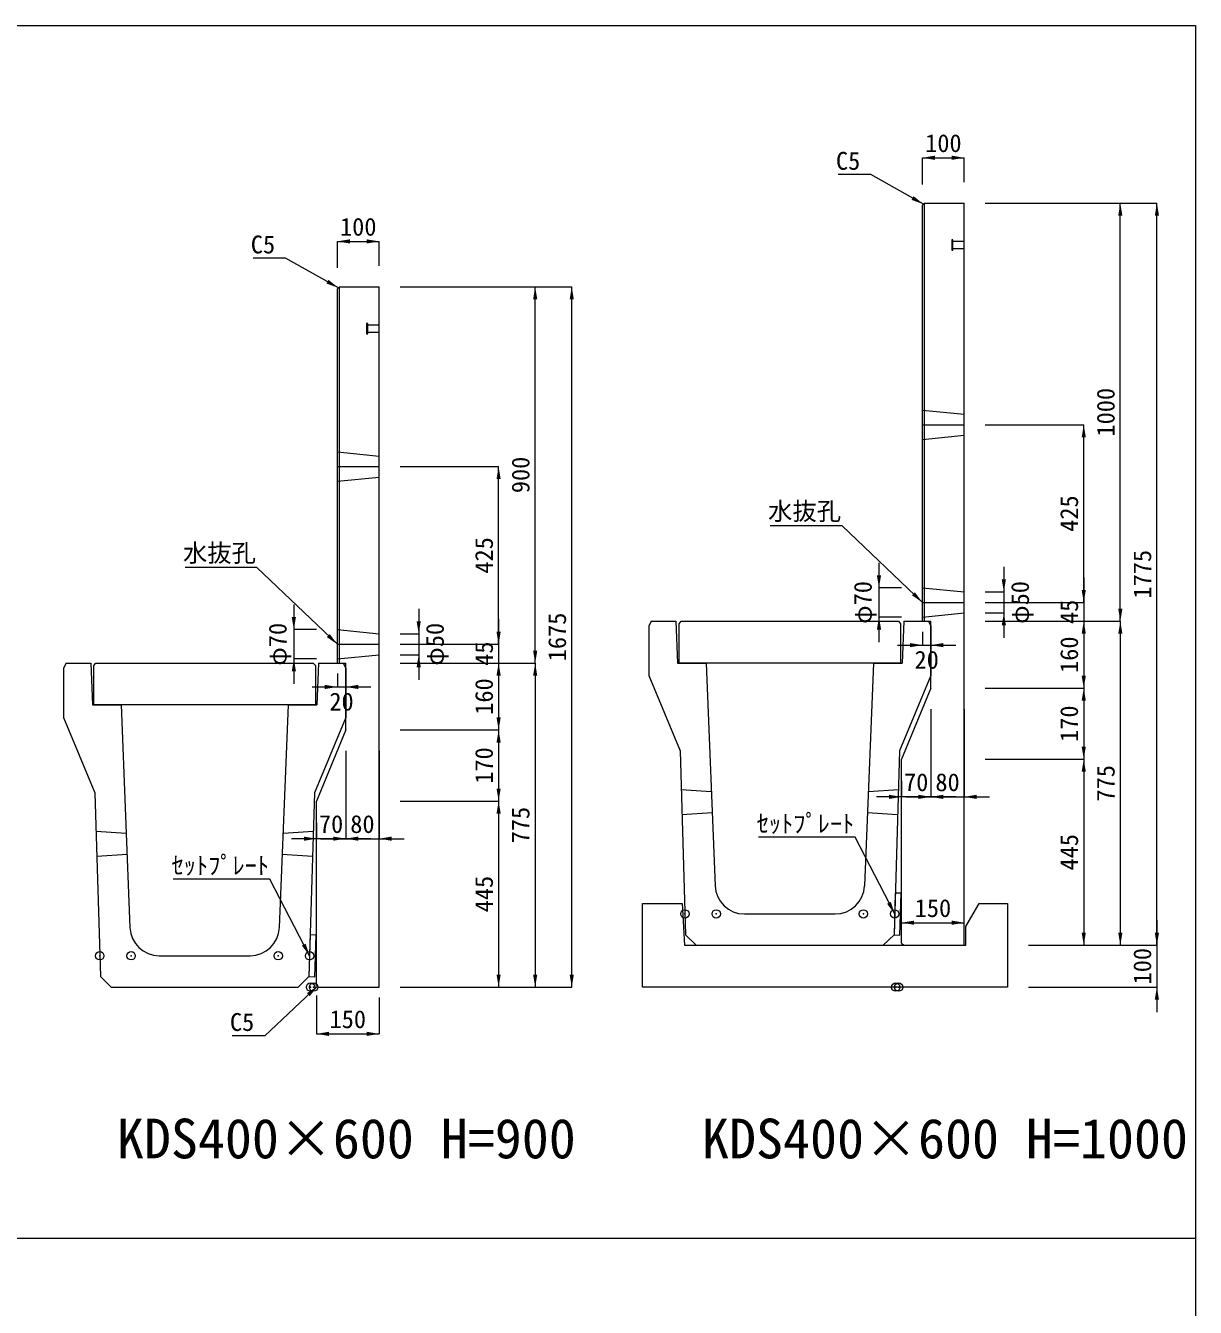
# Model space of a CAD drawing. Units: millimetres at full size, sheet at 1:40. Extents: x 172874 to 199766, y 869448 to 902797.
# Drawn here: x 182475 to 185274, y 881483 to 884548 of the extents above; entities that cross this region are included whole.
import ezdxf
from ezdxf.enums import TextEntityAlignment as Align

# ---------------------------------------------------------------- set-up
doc = ezdxf.new("R2010")
doc.units = ezdxf.units.MM
doc.header["$LTSCALE"] = 40
doc.header["$PDMODE"] = 32
doc.header["$PDSIZE"] = 20
for name, pattern in [('DASHED', [7.5, 6, -1.5]), ('USER1', [28.575, 19.05, -3.175, 3.175, -3.175]), ('USER2', [4.7625, 3.175, -1.5875]), ('USER3', [1.35, 0.75, -0.6])]:
    doc.linetypes.add(name, pattern=pattern)
for name, color, linetype, lineweight in [('セットプレート', 3, 'Continuous', 13), ('パネックスKDS', 2, 'Continuous', 13), ('図枠', 5, 'Continuous', 13), ('基礎ブロック', 2, 'Continuous', 13), ('寸法線', 7, 'Continuous', 13), ('引出線', 4, 'Continuous', 13), ('本体', 2, 'Continuous', 13), ('補助線', 8, 'Continuous', 13), ('ｲﾝｻｰﾄ', 3, 'USER3', 5)]:
    doc.layers.add(name, color=color, linetype=linetype, lineweight=lineweight)
doc.layers.add('文字', color=7, linetype='Continuous')
doc.styles.add('ＭＳ ゴシック', font='')
doc.styles.get('ＭＳ ゴシック').set_extended_font_data('MS Gothic')

# ---------------------------------------------------------------- blocks, each defined once
blk = doc.blocks.new('filled_arrow')
at = {"color": 0, "linetype": 'Continuous', "lineweight": -2}
blk.add_solid([(7.5, 1.25), (0, 0), (7.5, -1.25)], dxfattribs=at)

msp = doc.modelspace()

# ---------------------------------------------------------------- linework, layer by layer
at = {"layer": 'セットプレート'}
for points in [[(184553.32, 882373.72), (184567.31, 882373.31), (184570.26, 882473.26), (184556.26, 882473.68)], [(183153.32, 882273.72), (183167.31, 882273.31), (183170.26, 882373.26), (183156.26, 882373.68)]]:
    msp.add_lwpolyline(points, close=True, dxfattribs=at)
at = {"layer": 'パネックスKDS'}
for p, q in [((184621.29, 884118.73), (184626.29, 884123.73)), ((184621.29, 883123.73), (184621.29, 884118.73)), ((184626.29, 884123.73), (184721.29, 884123.73)), ((184721.29, 882348.73), (184721.29, 884123.73)), ((183221.29, 883918.73), (183226.29, 883923.73)), ((183221.29, 883023.73), (183221.29, 883918.73)), ((183226.29, 883923.73), (183321.29, 883923.73)), ((183321.29, 882248.73), (183321.29, 883923.73)), ((184621.29, 883123.73), (184641.29, 883123.73)), ((184641.29, 882963.73), (184641.29, 883123.73)), ((183221.29, 883023.73), (183241.29, 883023.73)), ((183241.29, 882863.73), (183241.29, 883023.73)), ((184641.29, 882963.73), (184571.29, 882793.73)), ((183241.29, 882863.73), (183171.29, 882693.73)), ((184571.29, 882353.73), (184571.29, 882793.73)), ((183171.29, 882253.73), (183171.29, 882693.73)), ((184571.29, 882353.73), (184576.29, 882348.73)), ((184576.29, 882348.73), (184721.29, 882348.73)), ((183171.29, 882253.73), (183176.29, 882248.73)), ((183176.29, 882248.73), (183321.29, 882248.73))]:
    msp.add_line(p, q, dxfattribs=at)
at = {"layer": 'パネックスKDS', "lineweight": 5}
for p, q in [((184626.29, 883123.73), (184626.29, 884123.73)), ((183226.29, 883023.73), (183226.29, 883923.73))]:
    msp.add_line(p, q, dxfattribs=at)
at = {"layer": 'パネックスKDS', "linetype": 'DASHED', "lineweight": 9}
for p, q in [((184621.29, 883628.73), (184721.29, 883618.73)), ((184621.29, 883558.73), (184721.29, 883568.73)), ((183221.29, 883528.73), (183321.29, 883518.73)), ((183221.29, 883458.73), (183321.29, 883468.73)), ((184621.29, 883203.73), (184721.29, 883193.73)), ((184621.29, 883133.73), (184721.29, 883143.73)), ((183221.29, 883103.73), (183321.29, 883093.73)), ((183221.29, 883033.73), (183321.29, 883043.73))]:
    msp.add_line(p, q, dxfattribs=at)
at = {"layer": '図枠'}
for p, q in [((172874.21, 884548.33), (185274.21, 884548.33)), ((172874.21, 884548.33), (185274.21, 884548.33)), ((172874.21, 884548.33), (185274.21, 884548.33)), ((185274.21, 884548.33), (185274.21, 869448.33)), ((172874.21, 881648.33), (185274.21, 881648.33)), ((172874.21, 881648.33), (185274.21, 881648.33))]:
    msp.add_line(p, q, dxfattribs=at)
at = {"layer": '基礎ブロック'}
msp.add_lwpolyline([(183951.65, 882248.73), (183951.65, 882448.73), (184046.65, 882448.73), (184051.65, 882348.73), (184724.65, 882348.73), (184724.65, 882393.73), (184756.65, 882448.73), (184824.65, 882448.73), (184824.65, 882248.73)], close=True, dxfattribs=at)
at = {"layer": '寸法線'}
for p, q in [((184621.29, 884232.28), (184721.29, 884232.28)), ((184621.29, 884168.73), (184621.29, 884232.28)), ((184721.29, 884173.73), (184721.29, 884232.28)), ((184771.29, 884123.73), (185182.13, 884123.73)), ((184771.29, 884123.73), (185094.63, 884123.73)), ((185094.63, 883123.73), (185094.63, 884123.73)), ((185182.13, 882348.73), (185182.13, 884123.73)), ((183221.29, 884032.28), (183321.29, 884032.28)), ((183221.29, 883968.73), (183221.29, 884032.28)), ((183321.29, 883973.73), (183321.29, 884032.28)), ((183371.29, 883923.73), (183782.13, 883923.73)), ((183371.29, 883923.73), (183694.63, 883923.73)), ((183694.63, 883023.73), (183694.63, 883923.73)), ((183782.13, 882248.73), (183782.13, 883923.73)), ((184771.29, 883593.73), (185007.13, 883593.73)), ((185007.13, 883168.73), (185007.13, 883593.73)), ((183371.29, 883493.73), (183607.13, 883493.73)), ((183607.13, 883068.73), (183607.13, 883493.73)), ((184517.22, 883263.73), (184517.22, 883073.73)), ((184815.96, 883253.73), (184815.96, 883083.73)), ((185007.13, 883228.73), (185007.13, 883063.73)), ((184571.29, 883203.73), (184517.22, 883203.73)), ((183117.22, 883163.73), (183117.22, 882973.73)), ((184771.29, 883193.73), (184815.96, 883193.73)), ((184771.29, 883168.73), (185007.13, 883168.73)), ((184771.29, 883168.73), (185007.13, 883168.73)), ((183415.96, 883153.73), (183415.96, 882983.73)), ((184571.29, 883133.73), (184517.22, 883133.73)), ((184771.29, 883143.73), (184815.96, 883143.73)), ((183171.29, 883103.73), (183117.22, 883103.73)), ((183607.13, 883128.73), (183607.13, 882963.73)), ((184771.29, 883123.73), (185094.63, 883123.73)), ((184771.29, 883123.73), (185007.13, 883123.73)), ((184771.29, 883123.73), (185094.63, 883123.73)), ((184771.29, 883123.73), (185007.13, 883123.73)), ((185007.13, 883123.73), (185007.13, 882963.73)), ((185094.63, 883123.73), (185094.63, 882348.73)), ((183371.29, 883093.73), (183415.96, 883093.73)), ((184621.29, 883098.73), (184621.29, 883066.65)), ((184641.29, 883098.73), (184641.29, 883066.65)), ((183371.29, 883068.73), (183607.13, 883068.73)), ((183371.29, 883068.73), (183607.13, 883068.73)), ((183371.29, 883043.73), (183415.96, 883043.73)), ((184561.29, 883066.65), (184701.29, 883066.65)), ((183171.29, 883033.73), (183117.22, 883033.73)), ((183371.29, 883023.73), (183694.63, 883023.73)), ((183371.29, 883023.73), (183607.13, 883023.73)), ((183371.29, 883023.73), (183694.63, 883023.73)), ((183371.29, 883023.73), (183607.13, 883023.73)), ((183607.13, 883023.73), (183607.13, 882863.73)), ((183694.63, 883023.73), (183694.63, 882248.73)), ((183221.29, 882998.73), (183221.29, 882966.65)), ((183241.29, 882998.73), (183241.29, 882966.65)), ((183161.29, 882966.65), (183301.29, 882966.65)), ((184771.29, 882963.73), (185007.13, 882963.73)), ((184771.29, 882963.73), (185007.13, 882963.73)), ((185007.13, 882963.73), (185007.13, 882793.73)), ((184641.29, 882913.73), (184641.29, 882703.73)), ((184721.29, 882913.73), (184721.29, 882703.73)), ((183371.29, 882863.73), (183607.13, 882863.73)), ((183371.29, 882863.73), (183607.13, 882863.73)), ((183607.13, 882863.73), (183607.13, 882693.73)), ((183241.29, 882813.73), (183241.29, 882603.73)), ((183321.29, 882813.73), (183321.29, 882603.73)), ((184771.29, 882793.73), (185007.13, 882793.73)), ((184771.29, 882793.73), (185007.13, 882793.73)), ((185007.13, 882793.73), (185007.13, 882348.73)), ((184571.29, 882741.99), (184571.29, 882703.73)), ((184641.29, 882743.73), (184641.29, 882703.73)), ((183371.29, 882693.73), (183607.13, 882693.73)), ((183371.29, 882693.73), (183607.13, 882693.73)), ((183607.13, 882693.73), (183607.13, 882248.73)), ((184701.29, 882703.73), (184511.29, 882703.73)), ((184581.29, 882703.73), (184781.29, 882703.73)), ((183241.29, 882643.73), (183241.29, 882603.73)), ((183171.29, 882641.99), (183171.29, 882603.73)), ((183301.29, 882603.73), (183111.29, 882603.73)), ((183181.29, 882603.73), (183381.29, 882603.73)), ((184571.29, 882402.72), (184721.29, 882402.72)), ((184571.29, 882378.73), (184571.29, 882402.72)), ((184721.29, 882373.73), (184721.29, 882402.72)), ((185182.13, 882408.73), (185182.13, 882188.73)), ((184874.65, 882348.73), (185182.13, 882348.73)), ((184874.65, 882348.73), (185094.63, 882348.73)), ((184874.65, 882348.73), (185007.13, 882348.73)), ((184874.65, 882348.73), (185182.13, 882348.73)), ((183371.29, 882248.73), (183782.13, 882248.73)), ((183371.29, 882248.73), (183694.63, 882248.73)), ((183371.29, 882248.73), (183607.13, 882248.73)), ((184874.65, 882248.73), (185182.13, 882248.73)), ((183171.29, 882228.73), (183171.29, 882136.93)), ((183321.29, 882223.73), (183321.29, 882136.93)), ((183171.29, 882136.93), (183321.29, 882136.93))]:
    msp.add_line(p, q, dxfattribs=at)
at = {"layer": '引出線'}
for points in [[(184623.79, 884121.23), (184497.42, 884192.31), (184419.65, 884192.31)], [(183223.79, 883921.23), (183097.42, 883992.31), (183019.65, 883992.31)], [(184621.29, 883168.73), (184428.83, 883352.18), (184257.09, 883352.18)], [(183221.29, 883068.73), (183028.83, 883252.18), (182857.09, 883252.18)], [(184554.79, 882423.7), (184460.1, 882607.17), (184228.74, 882607.17)], [(183154.79, 882323.7), (183060.1, 882507.17), (182828.74, 882507.17)], [(183173.79, 882251.23), (183047.42, 882132.58), (182969.65, 882132.58)]]:
    msp.add_lwpolyline(points, dxfattribs=at)
at = {"layer": '本体'}
for p, q in [((183972.29, 883123.73), (183966.29, 883111.73)), ((183966.29, 883111.73), (183966.29, 882993.73)), ((183972.29, 883123.73), (184031.29, 883123.73)), ((184031.29, 883123.73), (184035.29, 883023.73)), ((184576.29, 883123.73), (184572.29, 883023.73)), ((184576.29, 883123.73), (184635.29, 883123.73)), ((184635.29, 883123.73), (184641.29, 883111.73)), ((184641.29, 883111.73), (184641.29, 882993.73)), ((182572.29, 883023.73), (182566.29, 883011.73)), ((182566.29, 883011.73), (182566.29, 882893.73)), ((182572.29, 883023.73), (182631.29, 883023.73)), ((182631.29, 883023.73), (182635.29, 882923.73)), ((183176.29, 883023.73), (183172.29, 882923.73)), ((183176.29, 883023.73), (183235.29, 883023.73)), ((183235.29, 883023.73), (183241.29, 883011.73)), ((183241.29, 883011.73), (183241.29, 882893.73)), ((184035.29, 883023.73), (184103.79, 883023.73)), ((184103.79, 883023.73), (184125.1, 882490.93)), ((184503.79, 883023.73), (184482.48, 882490.93)), ((184503.79, 883023.73), (184572.29, 883023.73)), ((183966.29, 882993.73), (184041.29, 882813.73)), ((184641.29, 882993.73), (184566.29, 882813.73)), ((182635.29, 882923.73), (182703.79, 882923.73)), ((182703.79, 882923.73), (182725.1, 882390.93)), ((183103.79, 882923.73), (183082.48, 882390.93)), ((183103.79, 882923.73), (183172.29, 882923.73)), ((182566.29, 882893.73), (182641.29, 882713.73)), ((183241.29, 882893.73), (183166.29, 882713.73)), ((184041.29, 882813.73), (184054.27, 882373.72)), ((184566.29, 882813.73), (184553.32, 882373.72)), ((182641.29, 882713.73), (182654.27, 882273.72)), ((183166.29, 882713.73), (183153.32, 882273.72)), ((184195.05, 882423.73), (184412.54, 882423.73)), ((184054.27, 882373.72), (184080, 882348.73)), ((184527.58, 882348.73), (184553.32, 882373.72)), ((184080, 882348.73), (184527.58, 882348.73)), ((182795.05, 882323.73), (183012.54, 882323.73)), ((182654.27, 882273.72), (182680, 882248.73)), ((182680, 882248.73), (183127.58, 882248.73)), ((183127.58, 882248.73), (183153.32, 882273.72))]:
    msp.add_line(p, q, dxfattribs=at)
at = {"layer": '本体', "linetype": 'USER2'}
for p, q in [((184044, 882721.73), (184116.07, 882716.73)), ((184491.51, 882716.73), (184563.58, 882721.73)), ((184045.77, 882661.73), (184118.07, 882666.73)), ((184489.51, 882666.73), (184561.81, 882661.73)), ((182644, 882621.73), (182716.07, 882616.73)), ((183091.51, 882616.73), (183163.58, 882621.73)), ((182645.77, 882561.73), (182718.07, 882566.73)), ((183089.51, 882566.73), (183161.81, 882561.73))]:
    msp.add_line(p, q, dxfattribs=at)
at = {"layer": '本体', "lineweight": 20}
for points in [[(184038.79, 883117.73), (184043.79, 883123.73), (184563.79, 883123.73), (184568.79, 883117.73), (184568.79, 883023.73), (184038.79, 883023.73)], [(182638.79, 883017.73), (182643.79, 883023.73), (183163.79, 883023.73), (183168.79, 883017.73), (183168.79, 882923.73), (182638.79, 882923.73)]]:
    msp.add_lwpolyline(points, close=True, dxfattribs=at)
at = {"layer": '本体'}
for centre, start, end in [((184195.05, 882493.73), 182.29061, 270), ((184412.54, 882493.73), 270, 357.70939), ((182795.05, 882393.73), 182.29061, 270), ((183012.54, 882393.73), 270, 357.70939)]:
    msp.add_arc(centre, 70, start, end, dxfattribs=at)
at = {"layer": '補助線', "linetype": 'USER1'}
for p, q in [((184621.29, 883593.73), (184721.29, 883593.73)), ((183221.29, 883493.73), (183321.29, 883493.73)), ((184621.29, 883168.73), (184721.29, 883168.73)), ((183221.29, 883068.73), (183321.29, 883068.73))]:
    msp.add_line(p, q, dxfattribs=at)
at = {"layer": '補助線'}
for p, q in [((184621.29, 883168.73), (184701.29, 883168.73)), ((183221.29, 883068.73), (183301.29, 883068.73))]:
    msp.add_line(p, q, dxfattribs=at)
for p in [(184052.79, 882423.73), (184127.79, 882423.73), (184479.79, 882423.73), (184554.79, 882423.73), (182652.79, 882323.73), (182727.79, 882323.73), (183079.79, 882323.73), (183154.79, 882323.73), (183157.29, 882248.73), (183164.29, 882248.73), (183164.29, 882248.73), (184557.29, 882248.73), (184564.29, 882248.73), (184564.29, 882248.73)]:
    msp.add_point(p, dxfattribs=at)
at = {"layer": 'ｲﾝｻｰﾄ'}
for p, q in [((184691.29, 884036.23), (184691.29, 884011.23)), ((184694.29, 884036.23), (184691.29, 884036.23)), ((184694.29, 884011.23), (184694.29, 884036.23)), ((184721.29, 884032.23), (184694.29, 884032.23)), ((184691.29, 884011.23), (184694.29, 884011.23)), ((184694.29, 884015.23), (184721.29, 884015.23)), ((183291.29, 883836.23), (183291.29, 883811.23)), ((183294.29, 883836.23), (183291.29, 883836.23)), ((183291.29, 883811.23), (183294.29, 883811.23)), ((183294.29, 883811.23), (183294.29, 883836.23)), ((183321.29, 883832.23), (183294.29, 883832.23)), ((183294.29, 883815.23), (183321.29, 883815.23))]:
    msp.add_line(p, q, dxfattribs=at)

# ---------------------------------------------------------------- block references
at = {"layer": '寸法線', "xscale": 4, "yscale": 4}
for p in [(184621.29, 884232.28), (183221.29, 884032.28), (184641.29, 883066.65), (183241.29, 882966.65), (184641.29, 882703.73), (184721.29, 882703.73), (183241.29, 882603.73), (183321.29, 882603.73), (184571.29, 882402.72), (183171.29, 882136.93)]:
    msp.add_blockref('filled_arrow', p, dxfattribs=at)
for p, rotation in [((184721.29, 884232.28), 180), ((185094.63, 884123.73), 270), ((185182.13, 884123.73), 270), ((183321.29, 884032.28), 180), ((183694.63, 883923.73), 270), ((183782.13, 883923.73), 270), ((185007.13, 883593.73), 270), ((183607.13, 883493.73), 270), ((184517.22, 883203.73), 90), ((184815.96, 883193.73), 90), ((185007.13, 883168.73), 90), ((185007.13, 883168.73), 90), ((183117.22, 883103.73), 90), ((184517.22, 883133.73), 270), ((184815.96, 883143.73), 270), ((185094.63, 883123.73), 90), ((183415.96, 883093.73), 90), ((185007.13, 883123.73), 270), ((185007.13, 883123.73), 270), ((185094.63, 883123.73), 270), ((183607.13, 883068.73), 90), ((183607.13, 883068.73), 90), ((183415.96, 883043.73), 270), ((183694.63, 883023.73), 90), ((184621.29, 883066.65), 180), ((183117.22, 883033.73), 270), ((183607.13, 883023.73), 270), ((183607.13, 883023.73), 270), ((183694.63, 883023.73), 270), ((185007.13, 882963.73), 90), ((183221.29, 882966.65), 180), ((185007.13, 882963.73), 270), ((183607.13, 882863.73), 90), ((183607.13, 882863.73), 270), ((185007.13, 882793.73), 90), ((185007.13, 882793.73), 270), ((183607.13, 882693.73), 90), ((184571.29, 882703.73), 180), ((184641.29, 882703.73), 180), ((183607.13, 882693.73), 270), ((183171.29, 882603.73), 180), ((183241.29, 882603.73), 180), ((184721.29, 882402.72), 180), ((185007.13, 882348.73), 90), ((185094.63, 882348.73), 90), ((185182.13, 882348.73), 90), ((185182.13, 882348.73), 90), ((183607.13, 882248.73), 90), ((183694.63, 882248.73), 90), ((183782.13, 882248.73), 90), ((185182.13, 882248.73), 270), ((183321.29, 882136.93), 180)]:
    msp.add_blockref('filled_arrow', p, dxfattribs=dict(at, rotation=rotation))
at = {"layer": '引出線', "xscale": 4, "yscale": 4}
for p, rotation in [((184623.79, 884121.23), 150.6), ((183223.79, 883921.23), 150.6), ((184621.29, 883168.73), 136.4), ((183221.29, 883068.73), 136.4), ((184554.79, 882423.7), 117.3), ((183154.79, 882323.7), 117.3), ((183173.79, 882251.23), 223.2)]:
    msp.add_blockref('filled_arrow', p, dxfattribs=dict(at, rotation=rotation))

# ---------------------------------------------------------------- texts
at = {"layer": '寸法線', "style": 'ＭＳ ゴシック'}
for s, p in [('100', (184671.29, 884267.28)), ('100', (183271.29, 884067.28)), ('20', (184631.29, 883031.65)), ('20', (183231.29, 882931.65)), ('70', (184606.29, 882738.73)), ('80', (184681.29, 882738.73)), ('70', (183206.29, 882638.73)), ('80', (183281.29, 882638.73)), ('150', (184646.29, 882437.72)), ('150', (183246.29, 882171.93))]:
    msp.add_text(s, height=42.72, dxfattribs=at).set_placement(p, align=Align.MIDDLE_CENTER)
for s, p in [('1000', (185059.63, 883623.73)), ('900', (183659.63, 883473.73)), ('425', (184972.13, 883381.23)), ('425', (183572.13, 883281.23)), ('1775', (185147.13, 883236.23)), ('φ70', (184478.56, 883168.73)), ('φ50', (184854.62, 883168.73)), ('45', (184972.13, 883146.23)), ('1675', (183747.13, 883086.23)), ('φ70', (183078.56, 883068.73)), ('φ50', (183454.62, 883068.73)), ('45', (183572.13, 883046.23)), ('160', (184972.13, 883043.73)), ('160', (183572.13, 882943.73)), ('170', (184972.13, 882878.73)), ('170', (183572.13, 882778.73)), ('775', (185059.63, 882736.23)), ('775', (183659.63, 882636.23)), ('445', (184972.13, 882571.23)), ('445', (183572.13, 882471.23)), ('100', (185147.13, 882298.73))]:
    msp.add_text(s, height=42.72, rotation=90, dxfattribs=at).set_placement(p, align=Align.MIDDLE_CENTER)
at = {"layer": '引出線', "style": 'ＭＳ ゴシック'}
for s, p in [('C5', (184472.42, 884246.31)), ('C5', (183072.42, 884046.31)), ('水抜孔', (184426.58, 883408.46)), ('水抜孔', (183026.58, 883308.46)), ('ｾｯﾄﾌﾟﾚｰﾄ', (184457.85, 882661.17)), ('ｾｯﾄﾌﾟﾚｰﾄ', (183057.85, 882561.17)), ('C5', (183022.42, 882186.58))]:
    msp.add_text(s, height=42.72, dxfattribs=at).set_placement(p, align=Align.TOP_RIGHT)
at = {"layer": '文字', "style": 'ＭＳ ゴシック'}
for s, p in [('KDS400×600 H=900', (182693.87, 881810.66)), ('KDS400×600 H=1000', (184093.87, 881810.66))]:
    msp.add_text(s, height=94.94, dxfattribs=at).set_placement(p, align=Align.BOTTOM_LEFT)

doc.saveas('drawing.dxf')
